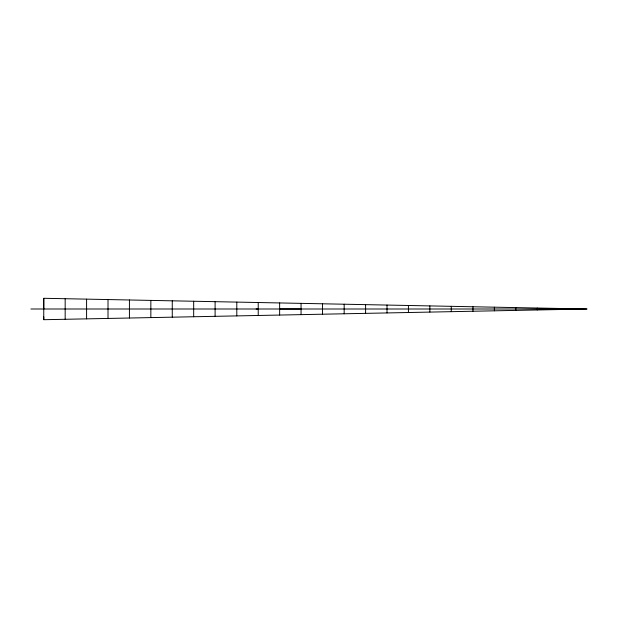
<?xml version="1.0" encoding="UTF-8"?>
<svg xmlns="http://www.w3.org/2000/svg" width="618" height="618" viewBox="0 0 618 618"><rect width="100%" height="100%" fill="white"/><g stroke="black" fill="none" stroke-linecap="round" stroke-linejoin="round"><path stroke-width="0.93" d="M43.754 316.91L43.754 319.707L586.575 309L43.754 298.293L43.754 309M301.059 309L30.9 309M258.224 309L256.122 309M587.1 309L279.637 309M43.754 298.602L43.754 319.398M558.641 308.467L558.641 309.533M537.227 308.027L537.227 309.973M515.806 307.602L515.806 310.398M494.385 307.185L494.385 310.815M472.963 306.76L472.963 311.24M451.271 306.327L451.271 311.673M429.85 305.91L429.85 312.09M408.428 305.485L408.428 312.515M387.015 305.06L387.015 312.94M365.593 304.643L365.593 313.357M344.172 304.218L344.172 313.782M322.48 303.793L322.48 314.207M301.059 303.368L301.059 314.632M279.637 302.944L279.637 315.056M258.224 302.519L258.224 315.481M236.802 302.102L236.802 315.898M215.103 301.669L215.103 316.331M193.681 301.252L193.681 316.748M172.267 300.827L172.267 317.173M150.846 300.402L150.846 317.598M129.425 299.977L129.425 318.023M108.011 299.56L108.011 318.44M86.59 299.135L86.59 318.865M65.168 298.71L65.168 319.29"/></g></svg>
